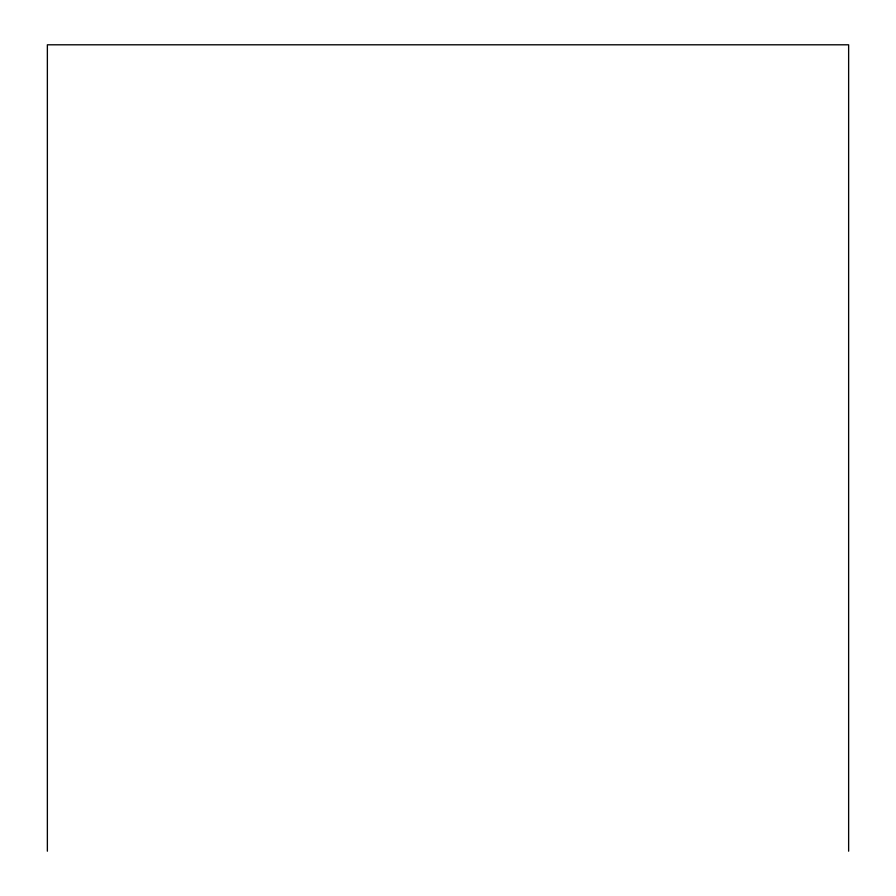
<?xml version="1.0" encoding="UTF-8"?>
<svg xmlns="http://www.w3.org/2000/svg" width="896" height="896" viewBox="0 0 896 896"><rect width="100%" height="100%" fill="white"/><g stroke="black" fill="none" stroke-linecap="round" stroke-linejoin="round"><path stroke-width="1.34" d="M848.635 851.2L848.635 44.8L47.365 44.8L47.365 851.2"/></g></svg>
